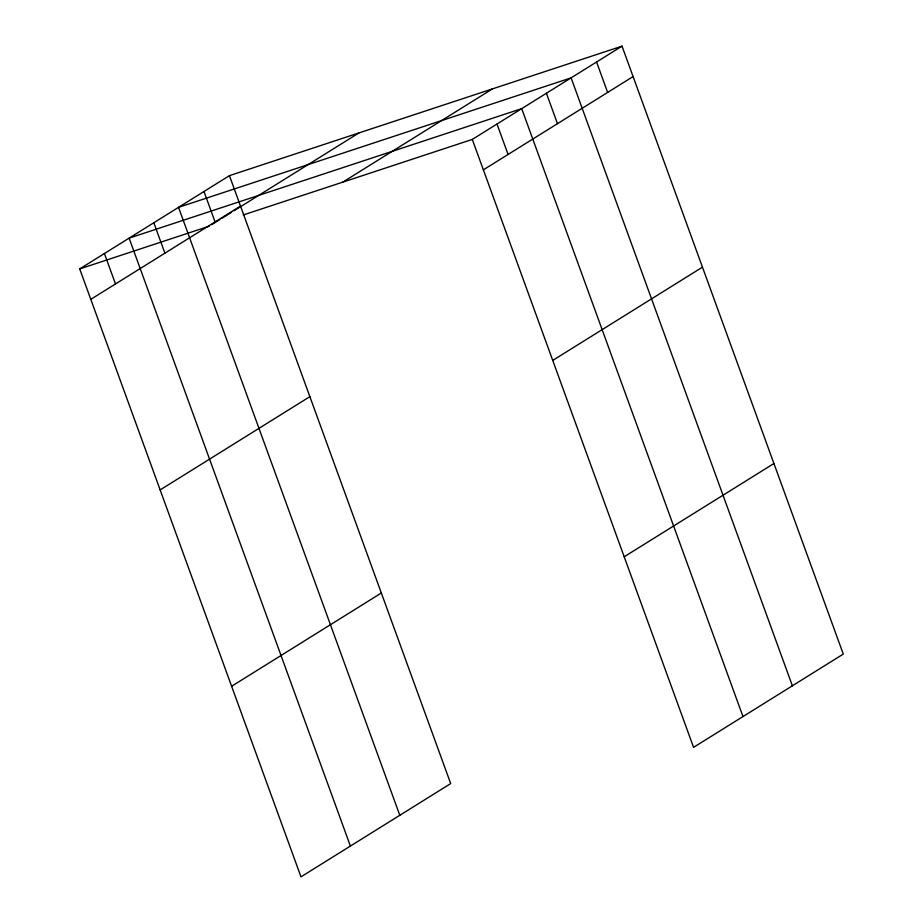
<?xml version="1.0" encoding="UTF-8"?>
<svg xmlns="http://www.w3.org/2000/svg" width="923" height="923" viewBox="0 0 923 923"><rect width="100%" height="100%" fill="white"/><g stroke="black" fill="none" stroke-linecap="round" stroke-linejoin="round"><path stroke-width="1.38" d="M229.435 175.647L450.701 783.581L300.979 876.85L79.713 268.916L229.435 175.647L622.021 46.15L843.287 654.084L693.565 747.353L472.299 139.419L622.021 46.15M90.789 299.34L240.511 206.071M211.621 224.716L219.847 219.582M222.201 218.116L231.615 212.255M233.969 210.79L358.989 132.912M342.745 182.154L492.467 88.885M483.375 169.844L633.086 76.574M160.152 489.917L309.874 396.648M552.739 360.42L702.461 267.151M231.615 686.274L381.337 593.004M624.202 556.777L773.924 463.508M79.713 268.916L209.267 226.181M243.314 214.944L472.299 139.419M596.57 62.003L607.634 92.438M792.384 685.801L571.106 77.867L178.531 207.352L399.797 815.286M546.404 93.246L557.48 123.682M742.98 716.583L521.703 108.637L129.116 238.134L350.394 846.068M497.001 124.028L508.077 154.453M203.983 191.499L215.059 221.924M153.829 222.743L164.894 253.167M104.414 253.525L115.49 283.949"/></g></svg>
